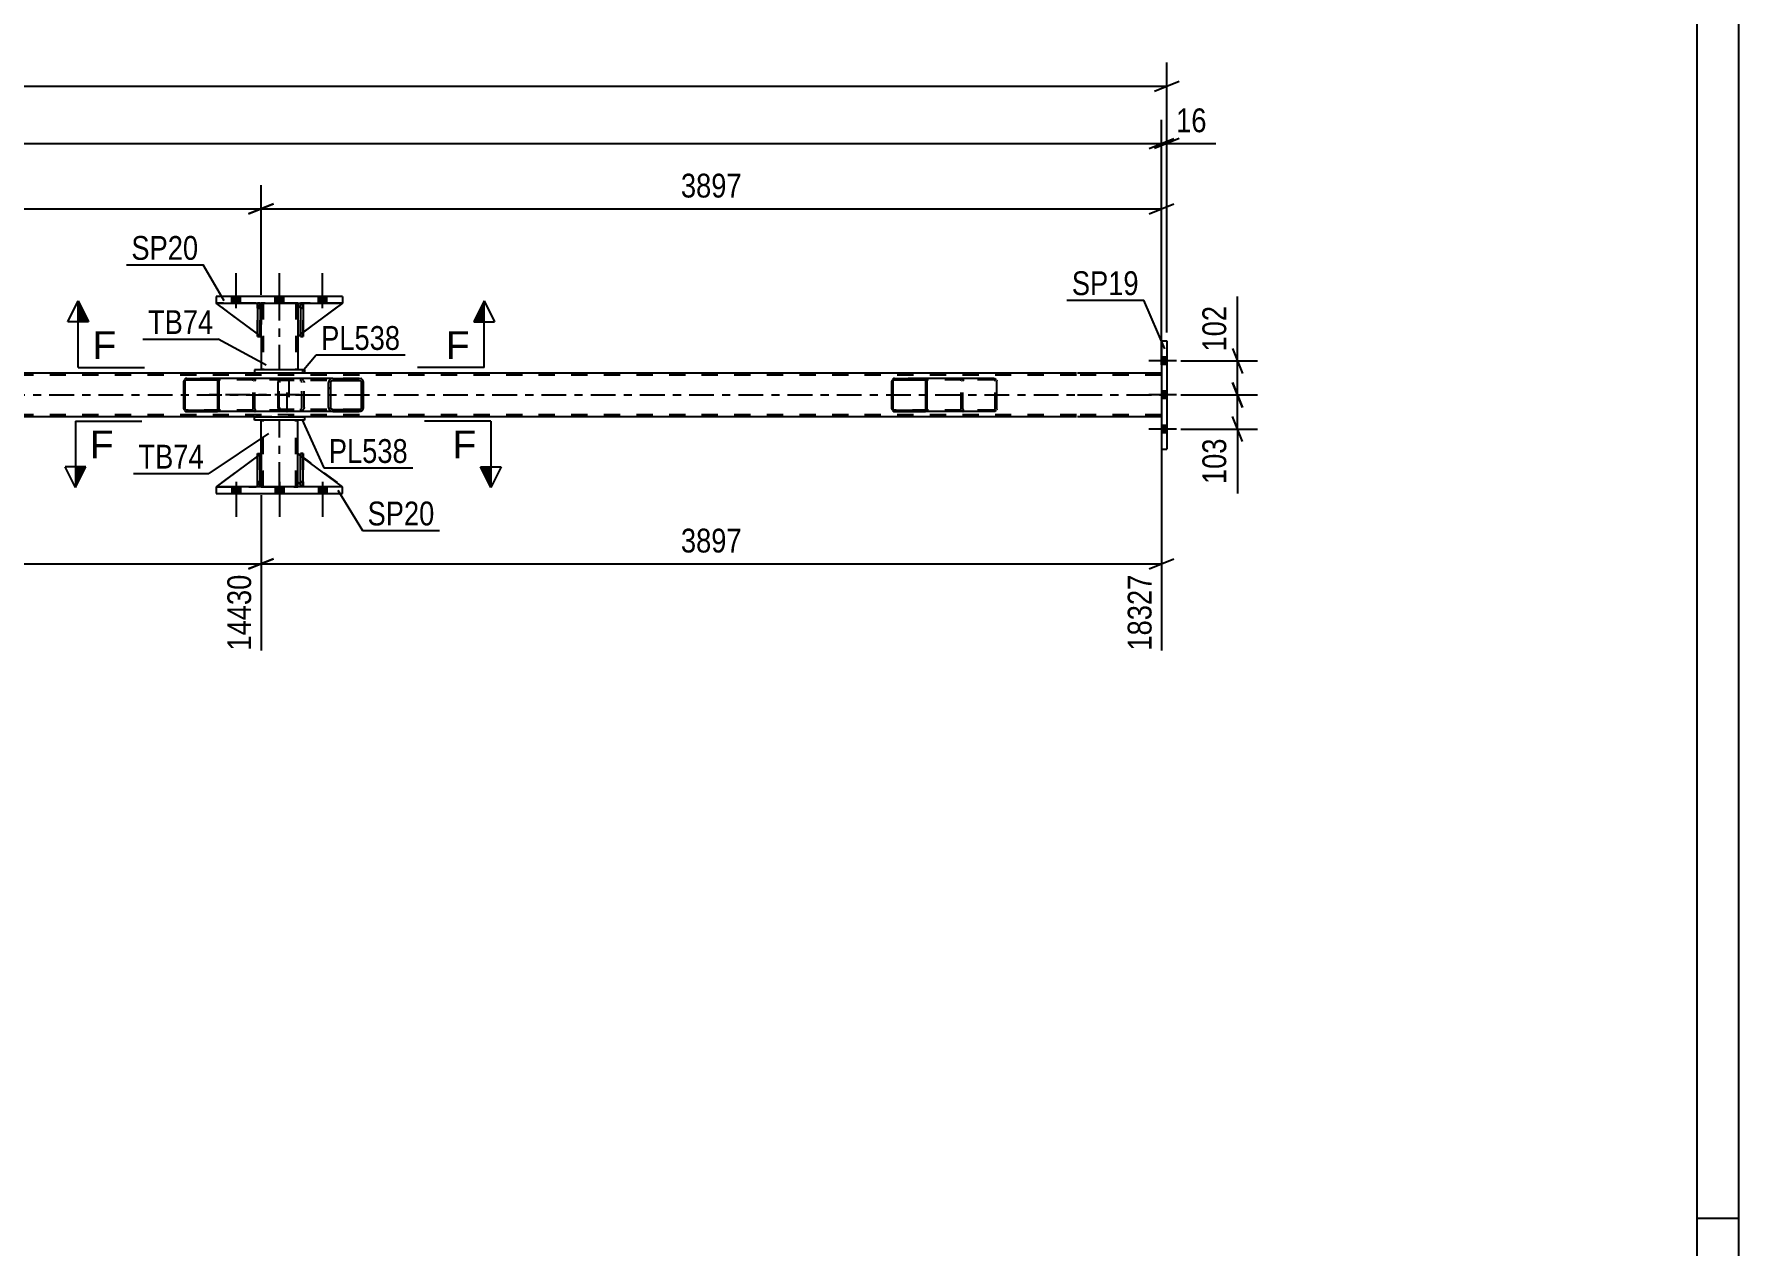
# Model space of a CAD drawing. Header units: millimetres. Extents: x 0 to 841, y 0 to 594.
# Drawn here: x 636 to 841, y 145.7 to 291.4 of the extents above; entities that cross this region are included whole.
import ezdxf

# ---------------------------------------------------------------- set-up
doc = ezdxf.new("R2010")
doc.units = ezdxf.units.MM
doc.linetypes.add('DXK_LINE_DOT2', pattern=[3.9198, 1.9599, -1.9599])
doc.linetypes.add('DXK_LINE_DOT3', pattern=[5.9187, 2.979, -0.9799, 0.9799, -0.9799])
doc.styles.add('Arial', font='ARIAL.TTF', dxfattribs={"height": 0.2})
doc.styles.add('Arial Narrow', font='ARIALN.TTF', dxfattribs={"height": 0.2})

# ---------------------------------------------------------------- blocks, each defined once
blk = doc.blocks.new('Unknown-814748510-1133')
at = {"color": 5, "linetype": 'Continuous'}
for p, q in [((841, 0), (841, 594)), ((836, 5), (836, 589)), ((841, 149), (836, 149))]:
    blk.add_line(p, q, dxfattribs=at)
blk = doc.blocks.new('Part-814748510-2557 - 2466')
at = {"color": 2, "linetype": 'Continuous'}
for p, q in [((662.85, 240.63), (657.9, 236.96)), ((663.3, 240.96), (663.17, 240.87)), ((663.3, 237.56), (663.3, 240.96)), ((662.85, 237.11), (662.7, 236.96)), ((663.3, 237.56), (663.17, 237.43)), ((663.3, 237.56), (663.3, 237.56))]:
    blk.add_line(p, q, dxfattribs=at)
at = {"color": 7, "linetype": 'DXK_LINE_DOT2'}
for p, q in [((663.17, 240.87), (662.85, 240.63)), ((663.3, 237.56), (663.3, 240.96)), ((657.9, 236.96), (662.7, 236.96)), ((663.3, 237.56), (662.7, 236.96)), ((663.17, 237.43), (662.85, 237.11))]:
    blk.add_line(p, q, dxfattribs=at)
blk = doc.blocks.new('Part-814748510-2549 - 2466')
at = {"color": 7, "linetype": 'DXK_LINE_DOT2'}
for p, q in [((662.85, 240.96), (663.17, 240.96)), ((662.85, 237.56), (662.85, 240.96)), ((662.85, 240.96), (662.85, 236.96)), ((663.17, 240.96), (663.17, 237.56)), ((663.17, 236.96), (663.17, 240.87)), ((663.17, 237.56), (662.85, 237.56)), ((662.85, 236.96), (662.85, 237.56)), ((663.17, 236.96), (662.85, 236.96)), ((663.17, 237.56), (663.17, 236.96)), ((663.17, 236.96), (663.17, 236.96))]:
    blk.add_line(p, q, dxfattribs=at)
blk = doc.blocks.new('Bolt-814748510-2485 - 2466')
at = {"linetype": 'Continuous'}
for points in [[(772.21, 251.66), (772.21, 252.54), (771.57, 252.54), (771.57, 251.66)], [(772.21, 251.66), (772.21, 252.54), (771.57, 252.54), (771.57, 251.66)], [(772.21, 251.66), (772.21, 252.54), (771.57, 252.54), (771.57, 251.66)], [(772.21, 247.56), (772.21, 248.44), (771.57, 248.44), (771.57, 247.56)], [(772.21, 247.56), (772.21, 248.44), (771.57, 248.44), (771.57, 247.56)], [(772.21, 243.46), (772.21, 244.34), (771.57, 244.34), (771.57, 243.46)], [(772.21, 243.46), (772.21, 244.34), (771.57, 244.34), (771.57, 243.46)], [(772.21, 243.46), (772.21, 244.34), (771.57, 244.34), (771.57, 243.46)]]:
    blk.add_hatch(color=1, dxfattribs=at).paths.add_polyline_path(points)
at = {"color": 1, "linetype": 'Continuous'}
for p, q in [((772.21, 252.54), (771.57, 252.54)), ((772.21, 252.54), (771.57, 252.54)), ((772.21, 252.54), (771.57, 252.54)), ((773.37, 252.1), (770.05, 252.1)), ((773.37, 252.1), (770.05, 252.1)), ((773.37, 252.1), (770.05, 252.1)), ((772.21, 251.66), (771.57, 251.66)), ((772.21, 251.66), (771.57, 251.66)), ((772.21, 251.66), (771.57, 251.66)), ((772.21, 248.44), (771.57, 248.44)), ((772.21, 248.44), (771.57, 248.44)), ((773.37, 248), (770.05, 248)), ((773.37, 248), (770.05, 248)), ((772.21, 247.56), (771.57, 247.56)), ((772.21, 247.56), (771.57, 247.56)), ((772.21, 244.34), (771.57, 244.34)), ((772.21, 244.34), (771.57, 244.34)), ((772.21, 244.34), (771.57, 244.34)), ((773.37, 243.9), (770.05, 243.9)), ((773.37, 243.9), (770.05, 243.9)), ((773.37, 243.9), (770.05, 243.9)), ((772.21, 243.46), (771.57, 243.46)), ((772.21, 243.46), (771.57, 243.46)), ((772.21, 243.46), (771.57, 243.46))]:
    blk.add_line(p, q, dxfattribs=at)
blk = doc.blocks.new('Part-814748510-2588 - 2466')
at = {"color": 7, "linetype": 'DXK_LINE_DOT2'}
for p, q in [((668.3, 259.04), (667.7, 258.44)), ((667.7, 255.04), (673.1, 259.04)), ((667.7, 258.44), (667.7, 255.04)), ((673.1, 259.04), (668.3, 259.04))]:
    blk.add_line(p, q, dxfattribs=at)
blk = doc.blocks.new('Part-814748510-2565 - 2466')
at = {"color": 2, "linetype": 'Continuous'}
for p, q in [((668.5, 251.04), (662.5, 251.04)), ((662.5, 251.04), (662.5, 250.64)), ((668.5, 250.64), (662.5, 250.64)), ((668.5, 251.04), (668.5, 250.64))]:
    blk.add_line(p, q, dxfattribs=at)
blk = doc.blocks.new('Part-814748510-2548 - 2466')
at = {"color": 7, "linetype": 'DXK_LINE_DOT2'}
for p, q in [((761.35, 250.4), (99.23, 250.4)), ((668.5, 250.64), (662.5, 250.64)), ((771.57, 250.4), (761.45, 250.4)), ((771.57, 250.64), (771.57, 245.36)), ((761.35, 245.6), (99.23, 245.6)), ((668.5, 245.36), (662.5, 245.36)), ((771.57, 245.6), (761.45, 245.6))]:
    blk.add_line(p, q, dxfattribs=at)
at = {"color": 2, "linetype": 'Continuous'}
for p, q in [((662.5, 250.64), (498.23, 250.64)), ((761.35, 250.64), (668.5, 250.64)), ((771.57, 250.64), (761.45, 250.64)), ((662.5, 245.36), (498.23, 245.36)), ((761.35, 245.36), (668.5, 245.36)), ((771.57, 245.36), (761.45, 245.36))]:
    blk.add_line(p, q, dxfattribs=at)
at = {"color": 7, "linetype": 'DXK_LINE_DOT3'}
for p, q in [((99.23, 248), (761.35, 248)), ((761.45, 248), (771.57, 248))]:
    blk.add_line(p, q, dxfattribs=at)
blk = doc.blocks.new('Part-814748510-2551 - 2466')
at = {"color": 2, "linetype": 'Continuous'}
for p, q in [((662.85, 236.96), (662.85, 240.96)), ((662.85, 240.96), (663.17, 240.96)), ((663.17, 236.96), (663.17, 240.96)), ((662.85, 236.96), (662.85, 236.96)), ((663.17, 236.96), (662.85, 236.96))]:
    blk.add_line(p, q, dxfattribs=at)
at = {"color": 7, "linetype": 'DXK_LINE_DOT2'}
for p, q in [((662.85, 240.96), (662.85, 237.56)), ((663.17, 237.56), (663.17, 240.96)), ((662.85, 237.56), (662.85, 236.96)), ((662.85, 237.56), (663.17, 237.56)), ((663.17, 236.96), (663.17, 237.56)), ((663.17, 236.96), (663.17, 236.96))]:
    blk.add_line(p, q, dxfattribs=at)
blk = doc.blocks.new('Bolt-814748510-2499 - 2466')
at = {"linetype": 'Continuous'}
for points in [[(659.78, 259.04), (660.82, 259.04), (660.82, 259.84), (659.78, 259.84)], [(659.78, 259.04), (660.82, 259.04), (660.82, 259.84), (659.78, 259.84)], [(659.78, 259.04), (660.82, 259.04), (660.82, 259.84), (659.78, 259.84)], [(664.98, 259.04), (666.02, 259.04), (666.02, 259.84), (664.98, 259.84)], [(664.98, 259.04), (666.02, 259.04), (666.02, 259.84), (664.98, 259.84)], [(670.18, 259.04), (671.22, 259.04), (671.22, 259.84), (670.18, 259.84)], [(670.18, 259.04), (671.22, 259.04), (671.22, 259.84), (670.18, 259.84)], [(670.18, 259.04), (671.22, 259.04), (671.22, 259.84), (670.18, 259.84)]]:
    blk.add_hatch(color=1, dxfattribs=at).paths.add_polyline_path(points)
at = {"color": 1, "linetype": 'Continuous'}
for p, q in [((660.3, 258.44), (660.3, 262.64)), ((660.3, 258.44), (660.3, 262.64)), ((660.3, 258.44), (660.3, 262.64)), ((665.5, 258.44), (665.5, 262.64)), ((665.5, 258.44), (665.5, 262.64)), ((670.7, 258.44), (670.7, 262.64)), ((670.7, 258.44), (670.7, 262.64)), ((670.7, 258.44), (670.7, 262.64)), ((659.78, 259.04), (659.78, 259.84)), ((659.78, 259.04), (659.78, 259.84)), ((659.78, 259.04), (659.78, 259.84)), ((660.82, 259.04), (660.82, 259.84)), ((660.82, 259.04), (660.82, 259.84)), ((660.82, 259.04), (660.82, 259.84)), ((664.98, 259.04), (664.98, 259.84)), ((664.98, 259.04), (664.98, 259.84)), ((666.02, 259.04), (666.02, 259.84)), ((666.02, 259.04), (666.02, 259.84)), ((670.18, 259.04), (670.18, 259.84)), ((670.18, 259.04), (670.18, 259.84)), ((670.18, 259.04), (670.18, 259.84)), ((671.22, 259.04), (671.22, 259.84)), ((671.22, 259.04), (671.22, 259.84)), ((671.22, 259.04), (671.22, 259.84))]:
    blk.add_line(p, q, dxfattribs=at)
blk = doc.blocks.new('Bolt-814748510-2500 - 2466')
at = {"linetype": 'Continuous'}
for points in [[(660.82, 236.96), (659.78, 236.96), (659.78, 236.16), (660.82, 236.16)], [(660.82, 236.96), (659.78, 236.96), (659.78, 236.16), (660.82, 236.16)], [(660.82, 236.96), (659.78, 236.96), (659.78, 236.16), (660.82, 236.16)], [(666.02, 236.96), (664.98, 236.96), (664.98, 236.16), (666.02, 236.16)], [(666.02, 236.96), (664.98, 236.96), (664.98, 236.16), (666.02, 236.16)], [(671.22, 236.96), (670.18, 236.96), (670.18, 236.16), (671.22, 236.16)], [(671.22, 236.96), (670.18, 236.96), (670.18, 236.16), (671.22, 236.16)], [(671.22, 236.96), (670.18, 236.96), (670.18, 236.16), (671.22, 236.16)]]:
    blk.add_hatch(color=1, dxfattribs=at).paths.add_polyline_path(points)
at = {"color": 1, "linetype": 'Continuous'}
for p, q in [((659.78, 236.96), (659.78, 236.16)), ((659.78, 236.96), (659.78, 236.16)), ((659.78, 236.96), (659.78, 236.16)), ((660.3, 237.56), (660.3, 233.36)), ((660.3, 237.56), (660.3, 233.36)), ((660.3, 237.56), (660.3, 233.36)), ((660.82, 236.96), (660.82, 236.16)), ((660.82, 236.96), (660.82, 236.16)), ((660.82, 236.96), (660.82, 236.16)), ((664.98, 236.96), (664.98, 236.16)), ((664.98, 236.96), (664.98, 236.16)), ((665.5, 237.56), (665.5, 233.36)), ((665.5, 237.56), (665.5, 233.36)), ((666.02, 236.96), (666.02, 236.16)), ((666.02, 236.96), (666.02, 236.16)), ((670.18, 236.96), (670.18, 236.16)), ((670.18, 236.96), (670.18, 236.16)), ((670.18, 236.96), (670.18, 236.16)), ((670.7, 237.56), (670.7, 233.36)), ((670.7, 237.56), (670.7, 233.36)), ((670.7, 237.56), (670.7, 233.36)), ((671.22, 236.96), (671.22, 236.16)), ((671.22, 236.96), (671.22, 236.16)), ((671.22, 236.96), (671.22, 236.16))]:
    blk.add_line(p, q, dxfattribs=at)
blk = doc.blocks.new('Part-814748510-2560 - 2466')
at = {"color": 7, "linetype": 'DXK_LINE_DOT2'}
for p, q in [((667.7, 237.56), (667.7, 240.96)), ((667.7, 240.96), (673.1, 236.96)), ((668.3, 236.96), (667.7, 237.56)), ((673.1, 236.96), (668.3, 236.96))]:
    blk.add_line(p, q, dxfattribs=at)
blk = doc.blocks.new('Part-814748510-2521 - 2466')
at = {"color": 2, "linetype": 'Continuous'}
for p, q in [((667.7, 237.56), (667.7, 240.96)), ((668.05, 240.7), (667.7, 240.96)), ((673.1, 236.96), (668.37, 240.46)), ((668.05, 237.21), (667.7, 237.56))]:
    blk.add_line(p, q, dxfattribs=at)
at = {"color": 7, "linetype": 'DXK_LINE_DOT2'}
for p, q in [((668.37, 240.46), (668.05, 240.7)), ((668.3, 236.96), (668.05, 237.21)), ((673.1, 236.96), (668.3, 236.96)), ((673.1, 236.96), (673.1, 236.96)), ((673.1, 236.96), (673.1, 236.96))]:
    blk.add_line(p, q, dxfattribs=at)
blk = doc.blocks.new('Part-814748510-2591 - 2466')
at = {"color": 2, "linetype": 'Continuous'}
for p, q in [((668.05, 258.79), (667.7, 258.44)), ((667.7, 258.44), (667.7, 255.04)), ((673.1, 259.04), (668.37, 255.54)), ((668.05, 255.3), (667.7, 255.04))]:
    blk.add_line(p, q, dxfattribs=at)
at = {"color": 7, "linetype": 'DXK_LINE_DOT2'}
for p, q in [((668.3, 259.04), (668.05, 258.79)), ((673.1, 259.04), (668.3, 259.04)), ((668.37, 255.54), (668.05, 255.3))]:
    blk.add_line(p, q, dxfattribs=at)
blk = doc.blocks.new('Part-814748510-2579 - 2466')
at = {"color": 2, "linetype": 'Continuous'}
for p, q in [((663.17, 259.04), (662.85, 259.04)), ((662.85, 259.04), (662.85, 255.04)), ((663.17, 259.04), (663.17, 259.04)), ((663.17, 259.04), (663.17, 255.04)), ((663.17, 255.04), (662.85, 255.04))]:
    blk.add_line(p, q, dxfattribs=at)
at = {"color": 7, "linetype": 'DXK_LINE_DOT2'}
for p, q in [((662.85, 258.44), (662.85, 259.04)), ((663.17, 258.44), (662.85, 258.44)), ((662.85, 258.44), (662.85, 255.04)), ((663.17, 258.44), (663.17, 259.04)), ((663.17, 259.04), (663.17, 259.04)), ((663.17, 255.04), (663.17, 258.44))]:
    blk.add_line(p, q, dxfattribs=at)
blk = doc.blocks.new('Part-814748510-2526 - 2466')
at = {"color": 2, "linetype": 'Continuous'}
for p, q in [((673.1, 236.96), (657.9, 236.96)), ((657.9, 236.96), (657.9, 236.16)), ((657.9, 236.16), (673.1, 236.16)), ((673.1, 236.16), (673.1, 236.96))]:
    blk.add_line(p, q, dxfattribs=at)
blk = doc.blocks.new('Part-814748510-2531 - 2466')
at = {"color": 2, "linetype": 'Continuous'}
for p, q in [((673.1, 259.84), (657.9, 259.84)), ((657.9, 259.84), (657.9, 259.04)), ((657.9, 259.04), (673.1, 259.04)), ((673.1, 259.84), (673.1, 259.04))]:
    blk.add_line(p, q, dxfattribs=at)
blk = doc.blocks.new('Part-814748510-2625 - 2466')
at = {"linetype": 'Continuous'}
h = blk.add_hatch(dxfattribs=at)
h.set_pattern_fill('', scale=0.7, style=0, pattern_type=0)
h.set_pattern_definition([(45, (675.5718, 249.7046), (-1.57154, 1.57154), [])])
h.paths.add_polyline_path([(675.61, 249.52), (675.57, 249.7), (675.46, 249.86), (675.3, 249.96), (675.11, 250), (671.92, 250), (671.73, 249.96), (671.57, 249.86), (671.46, 249.7), (671.42, 249.52), (671.42, 246.48), (671.46, 246.3), (671.57, 246.14), (671.73, 246.04), (671.92, 246), (675.11, 246), (675.3, 246.04), (675.46, 246.14), (675.57, 246.3), (675.61, 246.48)])
h.paths.add_polyline_path([(675.34, 246.39), (675.29, 246.31), (675.2, 246.26), (675.11, 246.24), (671.92, 246.24), (671.83, 246.26), (671.75, 246.31), (671.69, 246.39), (671.67, 246.48), (671.67, 249.52), (671.69, 249.61), (671.75, 249.69), (671.83, 249.74), (671.92, 249.76), (675.11, 249.76), (675.2, 249.74), (675.29, 249.69), (675.34, 249.61), (675.36, 249.52), (675.36, 246.48)])
at = {"color": 2, "linetype": 'Continuous'}
for p, q in [((665.35, 249.52), (665.37, 249.7)), ((665.35, 246.48), (665.35, 249.52)), ((665.37, 249.7), (665.43, 249.86)), ((665.43, 249.86), (665.52, 249.96)), ((665.52, 249.96), (665.62, 250)), ((671.92, 250), (665.62, 250)), ((671.46, 249.7), (671.42, 249.52)), ((671.42, 246.48), (671.42, 249.52)), ((671.67, 249.52), (671.69, 249.61)), ((671.67, 246.48), (671.67, 249.52)), ((671.69, 249.61), (671.75, 249.69)), ((671.92, 250), (671.73, 249.96)), ((671.75, 249.69), (671.83, 249.74)), ((671.83, 249.74), (671.92, 249.76)), ((671.92, 250), (675.11, 250)), ((671.92, 249.76), (675.11, 249.76)), ((675.3, 249.96), (675.11, 250)), ((675.11, 249.76), (675.2, 249.74)), ((675.2, 249.74), (675.29, 249.69)), ((675.29, 249.69), (675.34, 249.61)), ((675.34, 249.61), (675.36, 249.52)), ((675.36, 246.48), (675.36, 249.52)), ((675.61, 249.52), (675.57, 249.7)), ((675.61, 246.48), (675.61, 249.52)), ((665.37, 246.3), (665.35, 246.48)), ((665.43, 246.14), (665.37, 246.3)), ((665.52, 246.04), (665.43, 246.14)), ((665.62, 246), (665.52, 246.04)), ((671.92, 246), (665.62, 246)), ((671.42, 246.48), (671.46, 246.3)), ((671.69, 246.39), (671.67, 246.48)), ((671.75, 246.31), (671.69, 246.39)), ((671.73, 246.04), (671.92, 246)), ((671.83, 246.26), (671.75, 246.31)), ((671.92, 246.24), (671.83, 246.26)), ((671.92, 246.24), (675.11, 246.24)), ((671.92, 246), (675.11, 246)), ((675.2, 246.26), (675.11, 246.24)), ((675.11, 246), (675.3, 246.04)), ((675.29, 246.31), (675.2, 246.26)), ((675.34, 246.39), (675.29, 246.31)), ((675.36, 246.48), (675.34, 246.39)), ((675.57, 246.3), (675.61, 246.48))]:
    blk.add_line(p, q, dxfattribs=at)
at = {"color": 7, "linetype": 'DXK_LINE_DOT2'}
for p, q in [((665.5, 249.61), (665.49, 249.52)), ((665.49, 246.48), (665.49, 249.52)), ((665.53, 249.69), (665.5, 249.61)), ((665.57, 249.74), (665.53, 249.69)), ((665.62, 249.76), (665.57, 249.74)), ((675.11, 249.76), (665.62, 249.76)), ((666.62, 249.76), (666.62, 250)), ((667.96, 250), (668.15, 249.96)), ((668.05, 249.74), (667.96, 249.76)), ((668.13, 249.69), (668.05, 249.74)), ((668.19, 249.61), (668.13, 249.69)), ((668.21, 249.52), (668.19, 249.61)), ((668.21, 246.48), (668.21, 249.52)), ((668.42, 249.7), (668.46, 249.52)), ((668.46, 246.48), (668.46, 249.52)), ((675.11, 250), (671.92, 250)), ((665.49, 246.48), (665.5, 246.39)), ((665.5, 246.39), (665.53, 246.31)), ((665.53, 246.31), (665.57, 246.26)), ((665.57, 246.26), (665.62, 246.24)), ((675.11, 246.24), (665.62, 246.24)), ((666.62, 246), (666.62, 246.24)), ((667.96, 246.24), (668.05, 246.26)), ((668.15, 246.04), (667.96, 246)), ((668.05, 246.26), (668.13, 246.31)), ((668.13, 246.31), (668.19, 246.39)), ((668.19, 246.39), (668.21, 246.48)), ((668.46, 246.48), (668.42, 246.3)), ((675.11, 246), (671.92, 246))]:
    blk.add_line(p, q, dxfattribs=at)
for centre, start, end in [((667.97, 249.51), 23.8494, 68.8059), ((667.97, 246.5), 291.1941, 336.1506)]:
    blk.add_arc(centre, 0.492, start, end, dxfattribs=at)
at = {"color": 2, "linetype": 'Continuous'}
for centre, start, end in [((671.91, 249.51), 111.1941, 156.1506), ((675.12, 249.51), 23.8494, 68.8059), ((671.91, 246.5), 203.8494, 248.8059), ((675.12, 246.5), 291.1941, 336.1506)]:
    blk.add_arc(centre, 0.492, start, end, dxfattribs=at)
blk = doc.blocks.new('Part-814748510-2550 - 2466')
at = {"color": 2, "linetype": 'Continuous'}
for p, q in [((668.05, 236.96), (668.05, 240.96)), ((668.05, 240.96), (668.37, 240.96)), ((668.37, 236.96), (668.37, 240.96)), ((668.05, 236.96), (668.05, 236.96)), ((668.37, 236.96), (668.05, 236.96))]:
    blk.add_line(p, q, dxfattribs=at)
at = {"color": 7, "linetype": 'DXK_LINE_DOT2'}
for p, q in [((668.05, 240.96), (668.05, 237.56)), ((668.37, 237.56), (668.37, 240.96)), ((668.05, 237.56), (668.05, 236.96)), ((668.05, 237.56), (668.37, 237.56)), ((668.37, 236.96), (668.37, 237.56)), ((668.37, 236.96), (668.37, 236.96))]:
    blk.add_line(p, q, dxfattribs=at)
blk = doc.blocks.new('Part-814748510-2554 - 2466')
at = {"color": 7, "linetype": 'DXK_LINE_DOT2'}
for p, q in [((663.3, 240.96), (657.9, 236.96)), ((663.3, 237.56), (663.3, 240.96)), ((663.3, 240.96), (663.3, 237.56)), ((657.9, 236.96), (662.7, 236.96)), ((662.7, 236.96), (663.3, 237.56)), ((663.3, 237.56), (662.7, 236.96)), ((663.3, 237.56), (663.3, 237.56))]:
    blk.add_line(p, q, dxfattribs=at)
blk = doc.blocks.new('Part-814748510-2570 - 2466')
at = {"color": 2, "linetype": 'Continuous'}
for p, q in [((662.5, 245.36), (668.5, 245.36)), ((662.5, 244.96), (662.5, 245.36)), ((668.5, 244.96), (662.5, 244.96)), ((668.5, 245.36), (668.5, 244.96))]:
    blk.add_line(p, q, dxfattribs=at)
blk = doc.blocks.new('Part-814748510-2575 - 2466')
at = {"color": 2, "linetype": 'Continuous'}
for p, q in [((663.3, 240.96), (663.3, 244.96)), ((667.7, 240.96), (667.7, 244.96)), ((663.3, 236.96), (663.3, 237.56)), ((667.7, 236.96), (667.7, 237.56))]:
    blk.add_line(p, q, dxfattribs=at)
at = {"color": 7, "linetype": 'DXK_LINE_DOT2'}
for p, q in [((667.7, 244.96), (663.3, 244.96)), ((663.54, 236.96), (663.54, 244.96)), ((667.46, 236.96), (667.46, 244.96)), ((663.3, 237.56), (663.3, 240.96)), ((667.7, 237.56), (667.7, 240.96)), ((663.3, 236.96), (667.7, 236.96))]:
    blk.add_line(p, q, dxfattribs=at)
at = {"color": 7, "linetype": 'DXK_LINE_DOT3'}
blk.add_line((665.5, 236.96), (665.5, 244.96), dxfattribs=at)
blk = doc.blocks.new('Part-814748510-2576 - 2466')
at = {"color": 7, "linetype": 'DXK_LINE_DOT2'}
for p, q in [((668.05, 258.44), (668.05, 259.04)), ((668.05, 259.04), (668.05, 259.04)), ((668.05, 259.04), (668.05, 255.04)), ((668.37, 259.04), (668.05, 259.04)), ((668.05, 255.04), (668.05, 258.44)), ((668.05, 258.44), (668.37, 258.44)), ((668.37, 258.44), (668.37, 259.04)), ((668.37, 255.04), (668.37, 259.04)), ((668.37, 258.44), (668.37, 255.04)), ((668.05, 255.04), (668.37, 255.04))]:
    blk.add_line(p, q, dxfattribs=at)
blk = doc.blocks.new('Part-814748510-2577 - 2466')
at = {"color": 7, "linetype": 'DXK_LINE_DOT2'}
for p, q in [((662.85, 258.44), (662.85, 259.04)), ((662.85, 259.04), (662.85, 259.04)), ((662.85, 259.04), (662.85, 255.04)), ((663.17, 259.04), (662.85, 259.04)), ((662.85, 255.04), (662.85, 258.44)), ((662.85, 258.44), (663.17, 258.44)), ((663.17, 258.44), (663.17, 259.04)), ((663.17, 255.04), (663.17, 259.04)), ((663.17, 258.44), (663.17, 255.04)), ((662.85, 255.04), (663.17, 255.04))]:
    blk.add_line(p, q, dxfattribs=at)
blk = doc.blocks.new('Part-814748510-2578 - 2466')
at = {"color": 2, "linetype": 'Continuous'}
for p, q in [((668.37, 259.04), (668.05, 259.04)), ((668.05, 259.04), (668.05, 255.04)), ((668.37, 259.04), (668.37, 259.04)), ((668.37, 259.04), (668.37, 255.04)), ((668.37, 255.04), (668.05, 255.04))]:
    blk.add_line(p, q, dxfattribs=at)
at = {"color": 7, "linetype": 'DXK_LINE_DOT2'}
for p, q in [((668.05, 258.44), (668.05, 259.04)), ((668.37, 258.44), (668.05, 258.44)), ((668.05, 258.44), (668.05, 255.04)), ((668.37, 258.44), (668.37, 259.04)), ((668.37, 259.04), (668.37, 259.04)), ((668.37, 255.04), (668.37, 258.44))]:
    blk.add_line(p, q, dxfattribs=at)
blk = doc.blocks.new('Part-814748510-2582 - 2466')
at = {"color": 7, "linetype": 'DXK_LINE_DOT2'}
for p, q in [((663.3, 255.04), (657.9, 259.04)), ((657.9, 259.04), (662.7, 259.04)), ((662.7, 259.04), (663.3, 258.44)), ((663.3, 258.44), (662.7, 259.04)), ((663.3, 258.44), (663.3, 255.04)), ((663.3, 258.44), (663.3, 258.44)), ((663.3, 258.44), (663.3, 255.04))]:
    blk.add_line(p, q, dxfattribs=at)
blk = doc.blocks.new('Part-814748510-2585 - 2466')
at = {"color": 2, "linetype": 'Continuous'}
for p, q in [((662.85, 255.37), (657.9, 259.04)), ((662.85, 258.89), (662.7, 259.04)), ((663.3, 258.44), (663.17, 258.57)), ((663.3, 258.44), (663.3, 258.44)), ((663.3, 255.04), (663.3, 258.44)), ((663.17, 255.13), (663.3, 255.04)), ((663.3, 255.04), (663.3, 255.04))]:
    blk.add_line(p, q, dxfattribs=at)
at = {"color": 7, "linetype": 'DXK_LINE_DOT2'}
for p, q in [((662.7, 259.04), (657.9, 259.04)), ((662.7, 259.04), (663.3, 258.44)), ((663.17, 258.57), (662.85, 258.89)), ((663.3, 258.44), (663.3, 255.04)), ((663.17, 255.13), (662.85, 255.37))]:
    blk.add_line(p, q, dxfattribs=at)
blk = doc.blocks.new('Part-814748510-2592 - 2466')
at = {"color": 7, "linetype": 'DXK_LINE_DOT2'}
for p, q in [((668.37, 240.96), (668.05, 240.96)), ((668.05, 237.56), (668.05, 240.96)), ((668.05, 240.96), (668.05, 236.96)), ((668.37, 240.96), (668.37, 237.56)), ((668.37, 236.96), (668.37, 240.96)), ((668.37, 237.56), (668.05, 237.56)), ((668.05, 236.96), (668.05, 237.56)), ((668.37, 236.96), (668.05, 236.96)), ((668.37, 237.56), (668.37, 236.96)), ((668.37, 236.96), (668.37, 236.96))]:
    blk.add_line(p, q, dxfattribs=at)
blk = doc.blocks.new('Part-814748510-2602 - 2466')
at = {"color": 2, "linetype": 'Continuous'}
for p, q in [((771.57, 254.5), (772.21, 254.5)), ((771.57, 254.5), (771.57, 241.5)), ((772.21, 254.5), (772.21, 241.5)), ((771.57, 241.5), (772.21, 241.5))]:
    blk.add_line(p, q, dxfattribs=at)
blk = doc.blocks.new('Part-814748510-2726 - 2466')
at = {"color": 2, "linetype": 'Continuous'}
for p, q in [((663.3, 259.04), (663.3, 258.44)), ((667.7, 259.04), (667.7, 258.44)), ((663.3, 255.04), (663.3, 251.04)), ((667.7, 255.04), (667.7, 251.04))]:
    blk.add_line(p, q, dxfattribs=at)
at = {"color": 7, "linetype": 'DXK_LINE_DOT2'}
for p, q in [((667.7, 259.04), (663.3, 259.04)), ((663.3, 258.44), (663.3, 255.04)), ((663.54, 259.04), (663.54, 251.04)), ((667.46, 259.04), (667.46, 251.04)), ((667.7, 258.44), (667.7, 255.04)), ((667.7, 251.04), (663.3, 251.04))]:
    blk.add_line(p, q, dxfattribs=at)
at = {"color": 7, "linetype": 'DXK_LINE_DOT3'}
blk.add_line((665.5, 251.04), (665.5, 259.04), dxfattribs=at)
blk = doc.blocks.new('Part-814748510-2741 - 2466')
at = {"linetype": 'Continuous'}
h = blk.add_hatch(dxfattribs=at)
h.set_pattern_fill('', scale=0.7, style=0, pattern_type=0)
h.set_pattern_definition([(45, (743.3742, 249.8034), (-1.57154, 1.57154), [])])
h.paths.add_polyline_path([(743.4, 249.68), (743.37, 249.8), (743.3, 249.91), (743.19, 249.98), (743.06, 250), (739.48, 250), (739.35, 249.98), (739.24, 249.91), (739.17, 249.8), (739.14, 249.68), (739.14, 246.32), (739.17, 246.2), (739.24, 246.09), (739.35, 246.03), (739.48, 246), (743.06, 246), (743.19, 246.03), (743.3, 246.09), (743.37, 246.2), (743.4, 246.32)])
h.paths.add_polyline_path([(743.22, 246.26), (743.18, 246.21), (743.12, 246.17), (743.06, 246.16), (739.48, 246.16), (739.42, 246.17), (739.36, 246.21), (739.33, 246.26), (739.31, 246.32), (739.31, 249.68), (739.33, 249.74), (739.36, 249.79), (739.42, 249.83), (739.48, 249.84), (743.06, 249.84), (743.12, 249.83), (743.18, 249.79), (743.22, 249.74), (743.23, 249.68), (743.23, 246.32)])
at = {"color": 2, "linetype": 'Continuous'}
for p, q in [((739.17, 249.8), (739.14, 249.68)), ((739.14, 246.32), (739.14, 249.68)), ((739.31, 249.68), (739.33, 249.74)), ((739.31, 246.32), (739.31, 249.68)), ((739.33, 249.74), (739.36, 249.79)), ((739.48, 250), (739.35, 249.98)), ((739.36, 249.79), (739.42, 249.83)), ((739.42, 249.83), (739.48, 249.84)), ((739.48, 250), (743.06, 250)), ((739.48, 249.84), (743.06, 249.84)), ((751.41, 250), (743.06, 250)), ((743.19, 249.98), (743.06, 250)), ((743.06, 249.84), (743.12, 249.83)), ((743.12, 249.83), (743.18, 249.79)), ((743.18, 249.79), (743.22, 249.74)), ((743.22, 249.74), (743.23, 249.68)), ((743.23, 246.32), (743.23, 249.68)), ((743.4, 249.68), (743.37, 249.8)), ((743.4, 246.32), (743.4, 249.68)), ((751.41, 250), (751.54, 249.98)), ((751.72, 249.8), (751.75, 249.68)), ((751.75, 246.32), (751.75, 249.68)), ((739.14, 246.32), (739.17, 246.2)), ((739.33, 246.26), (739.31, 246.32)), ((739.36, 246.21), (739.33, 246.26)), ((739.35, 246.03), (739.48, 246)), ((739.42, 246.17), (739.36, 246.21)), ((739.48, 246.16), (739.42, 246.17)), ((739.48, 246.16), (743.06, 246.16)), ((739.48, 246), (743.06, 246)), ((743.12, 246.17), (743.06, 246.16)), ((743.06, 246), (743.19, 246.03)), ((751.41, 246), (743.06, 246)), ((743.18, 246.21), (743.12, 246.17)), ((743.22, 246.26), (743.18, 246.21)), ((743.23, 246.32), (743.22, 246.26)), ((743.37, 246.2), (743.4, 246.32)), ((751.54, 246.03), (751.41, 246)), ((751.75, 246.32), (751.72, 246.2))]:
    blk.add_line(p, q, dxfattribs=at)
at = {"color": 7, "linetype": 'DXK_LINE_DOT2'}
for p, q in [((743.06, 250), (739.48, 250)), ((751.41, 249.84), (739.48, 249.84)), ((747.49, 249.68), (747.52, 249.8)), ((747.49, 246.32), (747.49, 249.68)), ((747.68, 249.74), (747.66, 249.68)), ((747.66, 246.32), (747.66, 249.68)), ((747.71, 249.79), (747.68, 249.74)), ((747.7, 249.98), (747.83, 250)), ((747.71, 249.79), (747.73, 249.8)), ((747.73, 249.8), (747.77, 249.83)), ((747.77, 249.83), (747.83, 249.84)), ((751.47, 249.83), (751.41, 249.84)), ((751.53, 249.79), (751.47, 249.83)), ((751.57, 249.74), (751.53, 249.79)), ((751.58, 249.68), (751.57, 249.74)), ((751.58, 246.32), (751.58, 249.68)), ((751.41, 246.16), (739.48, 246.16)), ((743.06, 246), (739.48, 246)), ((747.52, 246.2), (747.49, 246.32)), ((747.66, 246.32), (747.68, 246.26)), ((747.68, 246.26), (747.71, 246.21)), ((747.83, 246), (747.7, 246.03)), ((747.71, 246.21), (747.73, 246.2)), ((747.73, 246.2), (747.77, 246.17)), ((747.77, 246.17), (747.83, 246.16)), ((751.41, 246.16), (751.47, 246.17)), ((751.47, 246.17), (751.53, 246.21)), ((751.53, 246.21), (751.57, 246.26)), ((751.57, 246.26), (751.58, 246.32))]:
    blk.add_line(p, q, dxfattribs=at)
at = {"color": 2, "linetype": 'Continuous'}
for centre, start, end in [((739.47, 249.67), 110.7583, 155.68), ((743.07, 249.67), 24.32, 69.2417), ((751.42, 249.67), 24.32, 69.2417), ((739.47, 246.33), 204.32, 249.2417), ((743.07, 246.33), 290.7583, 335.68), ((751.42, 246.33), 290.7583, 335.68)]:
    blk.add_arc(centre, 0.331, start, end, dxfattribs=at)
at = {"color": 7, "linetype": 'DXK_LINE_DOT2'}
for centre, start, end in [((747.82, 249.67), 110.7583, 155.68), ((747.82, 246.33), 204.32, 249.2417)]:
    blk.add_arc(centre, 0.331, start, end, dxfattribs=at)
blk = doc.blocks.new('Part-814748510-2745 - 2466')
at = {"linetype": 'Continuous'}
h = blk.add_hatch(dxfattribs=at)
h.set_pattern_fill('', scale=0.7, style=0, pattern_type=0)
h.set_pattern_definition([(45, (658.24, 249.8034), (-1.57154, 1.57154), [])])
h.paths.add_polyline_path([(658.27, 249.68), (658.24, 249.8), (658.17, 249.91), (658.06, 249.98), (657.93, 250), (654.35, 250), (654.22, 249.98), (654.11, 249.91), (654.04, 249.8), (654.01, 249.68), (654.01, 246.32), (654.04, 246.2), (654.11, 246.09), (654.22, 246.03), (654.35, 246), (657.93, 246), (658.06, 246.03), (658.17, 246.09), (658.24, 246.2), (658.27, 246.32)])
h.paths.add_polyline_path([(658.08, 246.26), (658.05, 246.21), (657.99, 246.17), (657.93, 246.16), (654.35, 246.16), (654.28, 246.17), (654.23, 246.21), (654.19, 246.26), (654.18, 246.32), (654.18, 249.68), (654.19, 249.74), (654.23, 249.79), (654.28, 249.83), (654.35, 249.84), (657.93, 249.84), (657.99, 249.83), (658.05, 249.79), (658.08, 249.74), (658.1, 249.68), (658.1, 246.32)])
at = {"color": 2, "linetype": 'Continuous'}
for p, q in [((654.04, 249.8), (654.01, 249.68)), ((654.01, 246.32), (654.01, 249.68)), ((654.18, 249.68), (654.19, 249.74)), ((654.18, 246.32), (654.18, 249.68)), ((654.19, 249.74), (654.23, 249.79)), ((654.35, 250), (654.22, 249.98)), ((654.23, 249.79), (654.28, 249.83)), ((654.28, 249.83), (654.35, 249.84)), ((654.35, 250), (657.93, 250)), ((654.35, 249.84), (657.93, 249.84)), ((665.62, 250), (657.93, 250)), ((658.06, 249.98), (657.93, 250)), ((657.93, 249.84), (657.99, 249.83)), ((657.99, 249.83), (658.05, 249.79)), ((658.05, 249.79), (658.08, 249.74)), ((658.08, 249.74), (658.1, 249.68)), ((658.1, 246.32), (658.1, 249.68)), ((658.27, 249.68), (658.24, 249.8)), ((658.27, 246.32), (658.27, 249.68)), ((654.01, 246.32), (654.04, 246.2)), ((654.19, 246.26), (654.18, 246.32)), ((654.23, 246.21), (654.19, 246.26)), ((654.22, 246.03), (654.35, 246)), ((654.28, 246.17), (654.23, 246.21)), ((654.35, 246.16), (654.28, 246.17)), ((654.35, 246.16), (657.93, 246.16)), ((654.35, 246), (657.93, 246)), ((657.99, 246.17), (657.93, 246.16)), ((657.93, 246), (658.06, 246.03)), ((665.62, 246), (657.93, 246)), ((658.05, 246.21), (657.99, 246.17)), ((658.08, 246.26), (658.05, 246.21)), ((658.1, 246.32), (658.08, 246.26)), ((658.24, 246.2), (658.27, 246.32))]:
    blk.add_line(p, q, dxfattribs=at)
at = {"color": 7, "linetype": 'DXK_LINE_DOT2'}
for p, q in [((657.93, 250), (654.35, 250)), ((666.27, 249.84), (654.35, 249.84)), ((662.36, 249.68), (662.38, 249.8)), ((662.36, 246.32), (662.36, 249.68)), ((662.54, 249.74), (662.53, 249.68)), ((662.53, 246.32), (662.53, 249.68)), ((662.58, 249.79), (662.54, 249.74)), ((662.57, 249.98), (662.7, 250)), ((662.63, 249.83), (662.58, 249.79)), ((662.7, 249.84), (662.63, 249.83)), ((666.27, 250), (665.62, 250)), ((666.27, 250), (666.4, 249.98)), ((666.34, 249.83), (666.27, 249.84)), ((666.39, 249.79), (666.34, 249.83)), ((666.43, 249.74), (666.39, 249.79)), ((666.44, 249.68), (666.43, 249.74)), ((666.44, 246.32), (666.44, 249.68)), ((666.59, 249.8), (666.62, 249.68)), ((666.62, 249.68), (666.62, 246.32)), ((666.27, 246.16), (654.35, 246.16)), ((657.93, 246), (654.35, 246)), ((662.38, 246.2), (662.36, 246.32)), ((662.53, 246.32), (662.54, 246.26)), ((662.54, 246.26), (662.58, 246.21)), ((662.7, 246), (662.57, 246.03)), ((662.58, 246.21), (662.59, 246.2)), ((662.59, 246.2), (662.63, 246.17)), ((662.63, 246.17), (662.7, 246.16)), ((666.27, 246), (665.62, 246)), ((666.27, 246.16), (666.34, 246.17)), ((666.4, 246.03), (666.27, 246)), ((666.34, 246.17), (666.39, 246.21)), ((666.39, 246.21), (666.43, 246.26)), ((666.43, 246.26), (666.44, 246.32)), ((666.62, 246.32), (666.59, 246.2))]:
    blk.add_line(p, q, dxfattribs=at)
at = {"color": 7, "linetype": 'DXK_LINE_DOT3'}
blk.add_line((667.91, 248), (656.14, 248), dxfattribs=at)
at = {"color": 2, "linetype": 'Continuous'}
for centre, start, end in [((654.34, 249.67), 110.7583, 155.68), ((657.94, 249.67), 24.32, 69.2417), ((654.34, 246.33), 204.32, 249.2417), ((657.94, 246.33), 290.7583, 335.68)]:
    blk.add_arc(centre, 0.331, start, end, dxfattribs=at)
at = {"color": 7, "linetype": 'DXK_LINE_DOT2'}
for centre, start, end in [((662.69, 249.67), 110.7583, 155.68), ((666.29, 249.67), 24.32, 69.2417), ((662.69, 246.33), 204.32, 249.2417), ((666.29, 246.33), 290.7583, 335.68)]:
    blk.add_arc(centre, 0.331, start, end, dxfattribs=at)
blk = doc.blocks.new('StraightDimension-814748510-8628 - 2466')
at = {"color": 7, "linetype": 'Continuous'}
for p, q in [((771.57, 255.5), (771.57, 281.09)), ((772.21, 255.5), (772.21, 281.09)), ((770.07, 277.64), (773.07, 278.84)), ((773.71, 278.84), (770.71, 277.64)), ((771.57, 278.24), (772.21, 278.24))]:
    blk.add_line(p, q, dxfattribs=at)
at = {"color": 0}
blk.add_wipeout([(777.59, 278.99), (777.59, 283.19), (772.73, 283.19), (772.73, 278.99)], dxfattribs=at)
at = {"color": 7, "linetype": 'Continuous'}
blk.add_line((772.21, 278.24), (778.12, 278.24), dxfattribs=at)
blk.add_line((772.21, 278.24), (778.12, 278.24), dxfattribs=at)
at = {"color": 3, "style": 'Arial Narrow'}
blk.add_text('16', height=2.863, dxfattribs=at).set_placement((773.33, 279.59))
blk = doc.blocks.new('StraightDimension-814748510-2810 - 2466')
at = {"color": 7, "linetype": 'Continuous'}
for p, q in [((493.03, 235.96), (493.03, 217.27)), ((663.3, 235.96), (663.3, 217.27)), ((494.53, 228.31), (491.53, 227.11)), ((493.03, 227.71), (663.3, 227.71)), ((661.8, 227.11), (664.8, 228.31))]:
    blk.add_line(p, q, dxfattribs=at)
at = {"color": 0}
blk.add_wipeout([(582.42, 228.46), (582.42, 232.66), (573.91, 232.66), (573.91, 228.46)], dxfattribs=at)
at = {"color": 0, "linetype": 'Continuous'}
blk.add_wipeout([(662.7, 227.01), (658.5, 227.01), (658.5, 216.67), (662.7, 216.67)], dxfattribs=at)
at = {"color": 3, "style": 'Arial Narrow'}
blk.add_text('4257', height=2.863, dxfattribs=at).set_placement((574.51, 229.06))
at = {"color": 3, "linetype": 'Continuous', "style": 'Arial Narrow'}
blk.add_text('14430', height=2.863, rotation=90.0002, dxfattribs=at).set_placement((662.1, 217.27))
blk = doc.blocks.new('StraightDimension-814748510-2816 - 2466')
at = {"color": 7, "linetype": 'Continuous'}
for p, q in [((771.57, 244.36), (771.57, 217.27)), ((663.3, 235.96), (663.3, 217.27)), ((664.8, 228.31), (661.8, 227.11)), ((663.3, 227.71), (771.57, 227.71)), ((770.07, 227.11), (773.07, 228.31))]:
    blk.add_line(p, q, dxfattribs=at)
at = {"color": 0}
blk.add_wipeout([(721.69, 228.46), (721.69, 232.66), (713.18, 232.66), (713.18, 228.46)], dxfattribs=at)
at = {"color": 0, "linetype": 'Continuous'}
blk.add_wipeout([(770.97, 227.01), (766.77, 227.01), (766.77, 216.67), (770.97, 216.67)], dxfattribs=at)
at = {"color": 3, "style": 'Arial Narrow'}
blk.add_text('3897', height=2.863, dxfattribs=at).set_placement((713.78, 229.06))
at = {"color": 3, "linetype": 'Continuous', "style": 'Arial Narrow'}
blk.add_text('18327', height=2.863, rotation=90.0002, dxfattribs=at).set_placement((770.37, 217.27))
blk = doc.blocks.new('StraightDimension-814748510-2835 - 2466')
at = {"color": 7, "linetype": 'Continuous'}
for p, q in [((493.03, 260.04), (493.03, 273.24)), ((663.3, 260.04), (663.3, 273.24)), ((494.53, 270.99), (491.53, 269.79)), ((661.8, 269.79), (664.8, 270.99)), ((493.03, 270.39), (663.3, 270.39))]:
    blk.add_line(p, q, dxfattribs=at)
at = {"color": 0}
blk.add_wipeout([(582.42, 271.14), (582.42, 275.34), (573.91, 275.34), (573.91, 271.14)], dxfattribs=at)
at = {"color": 3, "style": 'Arial Narrow'}
blk.add_text('4257', height=2.863, dxfattribs=at).set_placement((574.51, 271.74))
blk = doc.blocks.new('StraightDimension-814748510-2841 - 2466')
at = {"color": 7, "linetype": 'Continuous'}
for p, q in [((663.3, 260.04), (663.3, 273.24)), ((771.57, 251.64), (771.57, 273.24)), ((664.8, 270.99), (661.8, 269.79)), ((770.07, 269.79), (773.07, 270.99)), ((663.3, 270.39), (771.57, 270.39))]:
    blk.add_line(p, q, dxfattribs=at)
at = {"color": 0}
blk.add_wipeout([(721.69, 271.14), (721.69, 275.34), (713.18, 275.34), (713.18, 271.14)], dxfattribs=at)
at = {"color": 3, "style": 'Arial Narrow'}
blk.add_text('3897', height=2.863, dxfattribs=at).set_placement((713.78, 271.74))
blk = doc.blocks.new('StraightDimension-814748510-15876 - 2466')
at = {"color": 7, "linetype": 'Continuous'}
for p, q in [((780.1, 249.5), (781.3, 246.5)), ((773.88, 248), (783.1, 248)), ((780.7, 243.9), (780.7, 248)), ((781.3, 242.4), (780.1, 245.4)), ((773.88, 243.9), (783.1, 243.9))]:
    blk.add_line(p, q, dxfattribs=at)
at = {"color": 0}
blk.add_wipeout([(779.95, 243.38), (775.75, 243.38), (775.75, 236.69), (779.95, 236.69)], dxfattribs=at)
at = {"color": 7, "linetype": 'Continuous'}
blk.add_line((780.7, 243.9), (780.7, 236.17), dxfattribs=at)
blk.add_line((780.7, 243.9), (780.7, 236.17), dxfattribs=at)
at = {"color": 3, "style": 'Arial Narrow'}
blk.add_text('103', height=2.863, rotation=90.0002, dxfattribs=at).set_placement((779.35, 237.29))
blk = doc.blocks.new('StraightDimension-814748510-2919 - 2466')
at = {"color": 7, "linetype": 'Continuous'}
for p, q in [((772.21, 255.5), (772.21, 287.97)), ((88.37, 285.12), (772.21, 285.12)), ((770.71, 284.52), (773.71, 285.72))]:
    blk.add_line(p, q, dxfattribs=at)
blk = doc.blocks.new('StraightDimension-814748510-8629 - 2466')
at = {"color": 7, "linetype": 'Continuous'}
for p, q in [((771.57, 255.5), (771.57, 281.09)), ((770.07, 277.64), (773.07, 278.84)), ((89.01, 278.24), (771.57, 278.24))]:
    blk.add_line(p, q, dxfattribs=at)
blk = doc.blocks.new('StraightDimension-814748510-15875 - 2466')
at = {"color": 7, "linetype": 'Continuous'}
for p, q in [((780.1, 253.6), (781.3, 250.6)), ((773.88, 252.1), (783.1, 252.1)), ((780.7, 248), (780.7, 252.1)), ((781.3, 246.5), (780.1, 249.5)), ((773.88, 248), (783.1, 248))]:
    blk.add_line(p, q, dxfattribs=at)
at = {"color": 0}
blk.add_wipeout([(779.95, 259.31), (775.75, 259.31), (775.75, 252.63), (779.95, 252.63)], dxfattribs=at)
at = {"color": 7, "linetype": 'Continuous'}
blk.add_line((780.7, 252.1), (780.7, 259.84), dxfattribs=at)
blk.add_line((780.7, 252.1), (780.7, 259.84), dxfattribs=at)
at = {"color": 3, "style": 'Arial Narrow'}
blk.add_text('102', height=2.863, rotation=90.0002, dxfattribs=at).set_placement((779.35, 253.23))
blk = doc.blocks.new('Mark-814748510-2571 - 2466')
at = {"color": 0}
blk.add_wipeout([(656.4, 239.15), (656.4, 242.15), (648.55, 242.15), (648.55, 239.15)], dxfattribs=at)
blk.add_wipeout([(656.4, 239.15), (656.4, 242.15), (648.55, 242.15), (648.55, 239.15)], dxfattribs=at)
at = {"color": 30, "linetype": 'Continuous'}
for p in [(664.19, 243.35), (647.95, 238.55)]:
    blk.add_line(p, (657, 238.55), dxfattribs=at)
at = {"color": 3, "style": 'Arial Narrow'}
blk.add_text('TB74', height=2.863, dxfattribs=at).set_placement((648.55, 239.15))
blk = doc.blocks.new('Mark-814748510-2522 - 2466')
at = {"color": 0}
blk.add_wipeout([(684.14, 232.32), (684.14, 235.32), (676.1, 235.32), (676.1, 232.32)], dxfattribs=at)
blk.add_wipeout([(684.14, 232.32), (684.14, 235.32), (676.1, 235.32), (676.1, 232.32)], dxfattribs=at)
at = {"color": 30, "linetype": 'Continuous'}
for p, q in [((672.54, 236.54), (675.5, 231.72)), ((675.5, 231.72), (684.74, 231.72))]:
    blk.add_line(p, q, dxfattribs=at)
at = {"color": 3, "style": 'Arial Narrow'}
blk.add_text('SP20', height=2.863, dxfattribs=at).set_placement((676.1, 232.32))
blk = doc.blocks.new('Mark-814748510-2527 - 2466')
at = {"color": 0}
blk.add_wipeout([(655.74, 264.25), (655.74, 267.25), (647.7, 267.25), (647.7, 264.25)], dxfattribs=at)
blk.add_wipeout([(655.74, 264.25), (655.74, 267.25), (647.7, 267.25), (647.7, 264.25)], dxfattribs=at)
at = {"color": 30, "linetype": 'Continuous'}
for p in [(647.1, 263.65), (658.84, 259.32)]:
    blk.add_line(p, (656.34, 263.65), dxfattribs=at)
at = {"color": 3, "style": 'Arial Narrow'}
blk.add_text('SP20', height=2.863, dxfattribs=at).set_placement((647.7, 264.25))
blk = doc.blocks.new('Mark-814748510-2561 - 2466')
at = {"color": 0}
blk.add_wipeout([(680.03, 253.42), (680.03, 256.42), (670.52, 256.42), (670.52, 253.42)], dxfattribs=at)
blk.add_wipeout([(680.03, 253.42), (680.03, 256.42), (670.52, 256.42), (670.52, 253.42)], dxfattribs=at)
at = {"color": 30, "linetype": 'Continuous'}
for p, q in [((668.22, 250.84), (669.92, 252.82)), ((669.92, 252.82), (680.63, 252.82))]:
    blk.add_line(p, q, dxfattribs=at)
at = {"color": 3, "style": 'Arial Narrow'}
blk.add_text('PL538', height=2.863, dxfattribs=at).set_placement((670.52, 253.42))
blk = doc.blocks.new('Mark-814748510-2566 - 2466')
at = {"color": 0}
blk.add_wipeout([(680.94, 239.83), (680.94, 242.83), (671.44, 242.83), (671.44, 239.83)], dxfattribs=at)
blk.add_wipeout([(680.94, 239.83), (680.94, 242.83), (671.44, 242.83), (671.44, 239.83)], dxfattribs=at)
at = {"color": 30, "linetype": 'Continuous'}
for p, q in [((668.18, 245.1), (670.84, 239.23)), ((670.84, 239.23), (681.54, 239.23))]:
    blk.add_line(p, q, dxfattribs=at)
at = {"color": 3, "style": 'Arial Narrow'}
blk.add_text('PL538', height=2.863, dxfattribs=at).set_placement((671.44, 239.83))
blk = doc.blocks.new('SectionMark-814748510-2973 - 2466')
at = {"color": 6, "linetype": 'Continuous'}
for p, q in [((640.04, 256.81), (641.29, 259.31)), ((641.29, 251.31), (641.29, 259.31)), ((690.11, 251.31), (690.11, 259.31)), ((690.11, 259.31), (691.36, 256.81))]:
    blk.add_line(p, q, dxfattribs=at)
at = {"color": 0, "linetype": 'Continuous'}
for points in [[(645.89, 252.31), (645.89, 255.81), (643.04, 255.81), (643.04, 252.31)], [(688.36, 252.31), (688.36, 255.81), (685.51, 255.81), (685.51, 252.31)]]:
    blk.add_wipeout(points, dxfattribs=at)
at = {"linetype": 'Continuous'}
for points in [[(642.54, 256.81), (641.29, 256.81), (641.29, 259.31)], [(690.11, 256.81), (688.86, 256.81), (690.11, 259.31)]]:
    blk.add_hatch(color=6, dxfattribs=at).paths.add_polyline_path(points)
at = {"color": 6, "linetype": 'Continuous'}
for p, q in [((641.29, 259.31), (642.54, 256.81)), ((690.11, 259.31), (688.86, 256.81)), ((642.54, 256.81), (640.04, 256.81)), ((688.86, 256.81), (691.36, 256.81)), ((641.29, 251.31), (649.29, 251.31)), ((690.11, 251.31), (682.11, 251.31))]:
    blk.add_line(p, q, dxfattribs=at)
at = {"color": 3, "linetype": 'Continuous', "style": 'Arial'}
for p in [(643.04, 252.31), (685.51, 252.31)]:
    blk.add_text('F', height=3.34, dxfattribs=at).set_placement(p)
blk = doc.blocks.new('Mark-814748510-2598 - 2466')
at = {"color": 0}
blk.add_wipeout([(768.83, 260.01), (768.83, 263.01), (760.79, 263.01), (760.79, 260.01)], dxfattribs=at)
blk.add_wipeout([(768.83, 260.01), (768.83, 263.01), (760.79, 263.01), (760.79, 260.01)], dxfattribs=at)
at = {"color": 30, "linetype": 'Continuous'}
for p in [(760.19, 259.41), (771.98, 253.54)]:
    blk.add_line(p, (769.43, 259.41), dxfattribs=at)
at = {"color": 3, "style": 'Arial Narrow'}
blk.add_text('SP19', height=2.863, dxfattribs=at).set_placement((760.79, 260.01))
blk = doc.blocks.new('Mark-814748510-2722 - 2466')
at = {"color": 0}
blk.add_wipeout([(657.54, 255.33), (657.54, 258.33), (649.69, 258.33), (649.69, 255.33)], dxfattribs=at)
blk.add_wipeout([(657.54, 255.33), (657.54, 258.33), (649.69, 258.33), (649.69, 255.33)], dxfattribs=at)
at = {"color": 30, "linetype": 'Continuous'}
for p in [(649.09, 254.73), (663.89, 251.59)]:
    blk.add_line(p, (658.14, 254.73), dxfattribs=at)
at = {"color": 3, "style": 'Arial Narrow'}
blk.add_text('TB74', height=2.863, dxfattribs=at).set_placement((649.69, 255.33))
blk = doc.blocks.new('SectionMark-814748510-2977 - 2466')
at = {"color": 6, "linetype": 'Continuous'}
for p, q in [((640.97, 244.87), (640.97, 236.87)), ((690.93, 244.87), (690.93, 236.87)), ((640.97, 236.87), (639.72, 239.37)), ((692.18, 239.37), (690.93, 236.87))]:
    blk.add_line(p, q, dxfattribs=at)
at = {"color": 0, "linetype": 'Continuous'}
for points in [[(645.57, 240.37), (645.57, 243.87), (642.72, 243.87), (642.72, 240.37)], [(689.18, 240.37), (689.18, 243.87), (686.33, 243.87), (686.33, 240.37)]]:
    blk.add_wipeout(points, dxfattribs=at)
at = {"linetype": 'Continuous'}
for points in [[(640.97, 239.37), (642.22, 239.37), (640.97, 236.87)], [(689.68, 239.37), (690.93, 239.37), (690.93, 236.87)]]:
    blk.add_hatch(color=6, dxfattribs=at).paths.add_polyline_path(points)
at = {"color": 6, "linetype": 'Continuous'}
for p, q in [((640.97, 244.87), (648.97, 244.87)), ((690.93, 244.87), (682.93, 244.87)), ((642.22, 239.37), (639.72, 239.37)), ((640.97, 236.87), (642.22, 239.37)), ((689.68, 239.37), (692.18, 239.37)), ((690.93, 236.87), (689.68, 239.37))]:
    blk.add_line(p, q, dxfattribs=at)
at = {"color": 3, "linetype": 'Continuous', "style": 'Arial'}
for p in [(642.72, 240.37), (686.33, 240.37)]:
    blk.add_text('F', height=3.34, dxfattribs=at).set_placement(p)

msp = doc.modelspace()

# ---------------------------------------------------------------- block references
for name in ['Unknown-814748510-1133', 'Bolt-814748510-2499 - 2466', 'Part-814748510-2531 - 2466', 'Part-814748510-2582 - 2466', 'Part-814748510-2585 - 2466', 'Part-814748510-2579 - 2466', 'Part-814748510-2577 - 2466', 'Part-814748510-2726 - 2466', 'Part-814748510-2588 - 2466', 'Part-814748510-2591 - 2466', 'Part-814748510-2576 - 2466', 'Part-814748510-2578 - 2466', 'Part-814748510-2602 - 2466', 'Bolt-814748510-2485 - 2466', 'Part-814748510-2548 - 2466', 'Part-814748510-2565 - 2466', 'Part-814748510-2745 - 2466', 'Part-814748510-2625 - 2466', 'Part-814748510-2741 - 2466', 'Part-814748510-2570 - 2466', 'Part-814748510-2575 - 2466', 'Part-814748510-2557 - 2466', 'Part-814748510-2554 - 2466', 'Part-814748510-2549 - 2466', 'Part-814748510-2551 - 2466', 'Part-814748510-2560 - 2466', 'Part-814748510-2521 - 2466', 'Part-814748510-2550 - 2466', 'Part-814748510-2592 - 2466', 'Part-814748510-2526 - 2466', 'Bolt-814748510-2500 - 2466']:
    msp.add_blockref(name, (0, 0))

# ---------------------------------------------------------------- next in the draw order: block references
for name in ['StraightDimension-814748510-8628 - 2466', 'StraightDimension-814748510-2835 - 2466', 'StraightDimension-814748510-2810 - 2466']:
    msp.add_blockref(name, (0, 0))

# ---------------------------------------------------------------- next in the draw order: block references
for name in ['StraightDimension-814748510-2841 - 2466', 'StraightDimension-814748510-2816 - 2466']:
    msp.add_blockref(name, (0, 0))

# ---------------------------------------------------------------- next in the draw order: block references
for name in ['StraightDimension-814748510-2919 - 2466', 'StraightDimension-814748510-15876 - 2466', 'Mark-814748510-2566 - 2466', 'Mark-814748510-2571 - 2466', 'Mark-814748510-2522 - 2466']:
    msp.add_blockref(name, (0, 0))

# ---------------------------------------------------------------- next in the draw order: block references
for name in ['StraightDimension-814748510-8629 - 2466', 'SectionMark-814748510-2977 - 2466']:
    msp.add_blockref(name, (0, 0))

# ---------------------------------------------------------------- next in the draw order: block references
for name in ['Mark-814748510-2527 - 2466', 'Mark-814748510-2598 - 2466', 'StraightDimension-814748510-15875 - 2466', 'Mark-814748510-2561 - 2466']:
    msp.add_blockref(name, (0, 0))

# ---------------------------------------------------------------- next in the draw order: block references
msp.add_blockref('SectionMark-814748510-2973 - 2466', (0, 0))

# ---------------------------------------------------------------- next in the draw order: block references
msp.add_blockref('Mark-814748510-2722 - 2466', (0, 0))

doc.saveas('drawing.dxf')
